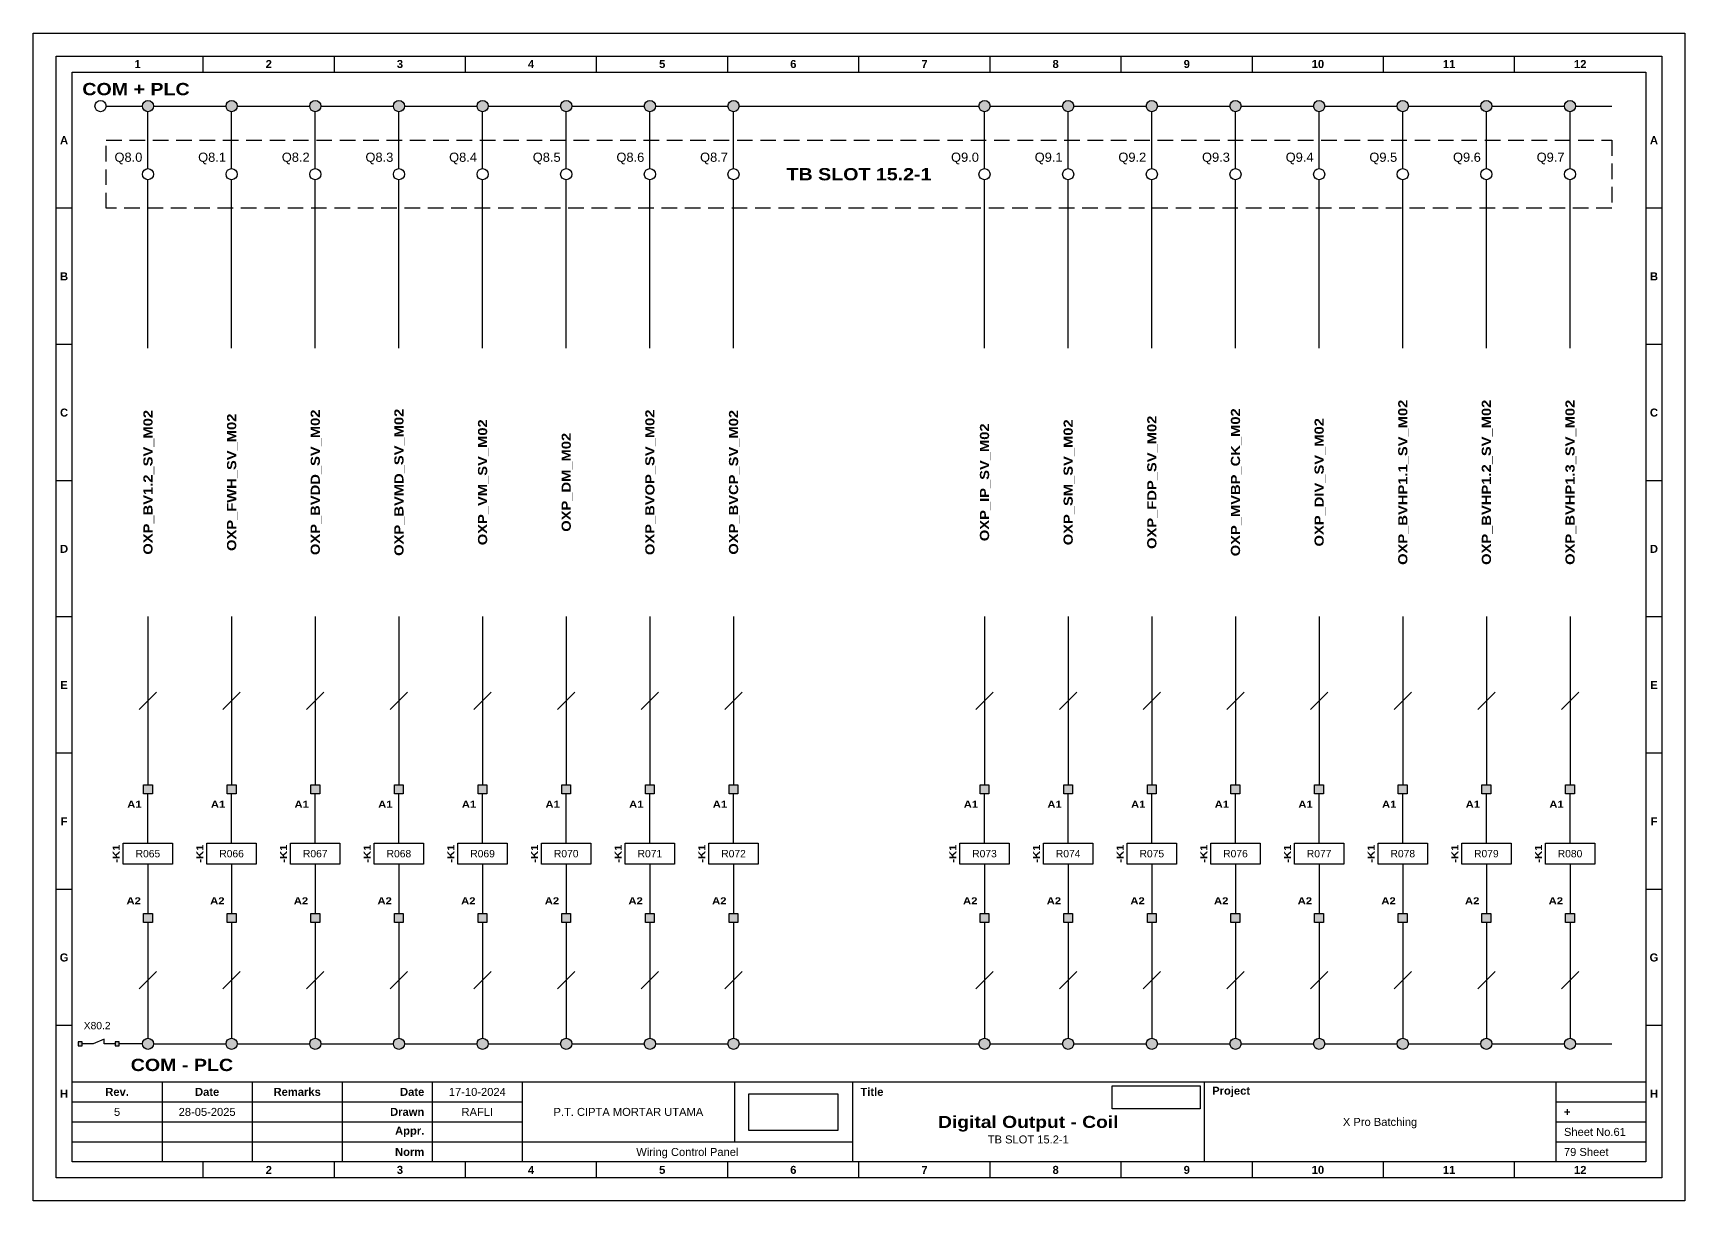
# Model space of a CAD drawing. Header units: millimetres. Extents: x 1018 to 2216, y 1079 to 1731.
# Drawn here: x 1327.2 to 1596.6, y 1310 to 1500.4 of the extents above; entities that cross this region are included whole.
import ezdxf
from ezdxf.enums import TextEntityAlignment as Align

# ---------------------------------------------------------------- set-up
doc = ezdxf.new("R2010")
doc.units = ezdxf.units.MM
doc.linetypes.add('HIDDEN', pattern=[9.525, 6.35, -3.175])
doc.styles.add('Bold', font='ariblk.ttf', dxfattribs={"height": 25.4})
doc.styles.get("Standard").update_dxf_attribs({"font": 'arial.ttf'})
picture_1 = doc.add_image_def('image1.png', size_in_pixel=(2048, 847))
picture_2 = doc.add_image_def('image2.png', size_in_pixel=(2092, 542))

# ---------------------------------------------------------------- blocks, each defined once
blk = doc.blocks.new('KOP MU PROJECT')
at = {"color": 6, "ltscale": 50}
for p, q in [((27.74, 184.05), (27.74, 186.66)), ((49.13, 184.05), (49.13, 186.66)), ((70.51, 184.05), (70.51, 186.66)), ((91.89, 184.05), (91.89, 186.66)), ((113.27, 184.05), (113.27, 186.66)), ((134.66, 184.05), (134.66, 186.66)), ((156.04, 184.05), (156.04, 186.66)), ((177.42, 184.05), (177.42, 186.66)), ((198.8, 184.05), (198.8, 186.66)), ((220.19, 184.05), (220.19, 186.66)), ((241.57, 184.05), (241.57, 186.66)), ((6.36, 161.84), (3.75, 161.84)), ((265.59, 161.84), (262.98, 161.84)), ((6.36, 139.63), (3.75, 139.63)), ((265.59, 139.63), (262.98, 139.63)), ((6.36, 117.42), (3.75, 117.42)), ((265.59, 117.42), (262.98, 117.42)), ((6.36, 95.22), (3.75, 95.22)), ((265.59, 95.22), (262.98, 95.22)), ((6.36, 73.01), (3.75, 73.01)), ((265.59, 73.01), (262.98, 73.01)), ((6.36, 50.8), (3.75, 50.8)), ((265.59, 50.8), (262.98, 50.8)), ((6.36, 28.59), (3.75, 28.59)), ((265.59, 28.59), (262.98, 28.59)), ((27.74, 3.75), (27.74, 6.36)), ((49.13, 3.75), (49.13, 6.36)), ((70.51, 3.75), (70.51, 6.36)), ((91.89, 3.75), (91.89, 6.36)), ((113.27, 3.75), (113.27, 6.36)), ((134.66, 3.75), (134.66, 6.36)), ((156.04, 3.75), (156.04, 6.36)), ((177.42, 3.75), (177.42, 6.36)), ((198.8, 3.75), (198.8, 6.36)), ((220.19, 3.75), (220.19, 6.36)), ((241.57, 3.75), (241.57, 6.36))]:
    blk.add_line(p, q, dxfattribs=at)
at = {"ltscale": 50}
for p, q in [((6.36, 19.41), (262.98, 19.41)), ((21.04, 19.41), (21.04, 6.36)), ((35.72, 19.41), (35.72, 6.36)), ((50.41, 19.41), (50.41, 6.36)), ((65.09, 19.41), (65.09, 6.36)), ((79.77, 19.41), (79.77, 6.36)), ((114.35, 19.41), (114.35, 9.62)), ((133.6, 19.41), (133.6, 6.36)), ((190.95, 19.41), (190.95, 6.36)), ((248.3, 19.41), (248.3, 6.36)), ((6.36, 16.15), (79.77, 16.15)), ((248.3, 16.15), (262.98, 16.15)), ((6.36, 12.89), (79.77, 12.89)), ((248.3, 12.89), (262.98, 12.89)), ((6.36, 9.62), (133.6, 9.62)), ((248.3, 9.62), (262.98, 9.62))]:
    blk.add_line(p, q, dxfattribs=at)
at = {"color": 1, "ltscale": 50}
blk.add_lwpolyline([(269.34, 0), (0, 0), (0, 190.41), (269.34, 190.41)], close=True, dxfattribs=at)
at = {"color": 6, "ltscale": 50}
for points in [[(265.59, 3.75), (3.75, 3.75), (3.75, 186.66), (265.59, 186.66)], [(262.98, 6.36), (6.36, 6.36), (6.36, 184.05), (262.98, 184.05)]]:
    blk.add_lwpolyline(points, close=True, dxfattribs=at)
at = {"ltscale": 50, "char_height": 1.305, "attachment_point": 4}
for s, width, heights, insert in [('\\pxqc;{\\fArial|b1|i0|c0|p34;1}', 21.3825, [2.51], (6.36, 185.36)), ('\\pxqc;{\\fArial|b1|i0|c0|p34;2}', 21.3825, [2.51], (27.74, 185.36)), ('\\pxqc;{\\fArial|b1|i0|c0|p34;3}', 21.3825, [2.51], (49.13, 185.36)), ('\\pxqc;{\\fArial|b1|i0|c0|p34;4}', 21.3825, [2.51], (70.51, 185.36)), ('\\pxqc;{\\fArial|b1|i0|c0|p34;5}', 21.3825, [2.51], (91.89, 185.36)), ('\\pxqc;{\\fArial|b1|i0|c0|p34;6}', 21.3825, [2.51], (113.27, 185.36)), ('\\pxqc;{\\fArial|b1|i0|c0|p34;7}', 21.3825, [2.51], (134.66, 185.36)), ('\\pxqc;{\\fArial|b1|i0|c0|p34;8}', 21.3825, [2.51], (156.04, 185.36)), ('\\pxqc;{\\fArial|b1|i0|c0|p34;9}', 21.3825, [2.51], (177.42, 185.36)), ('\\pxqc;{\\fArial|b1|i0|c0|p34;10}', 21.3825, [2.51], (198.8, 185.36)), ('\\pxqc;{\\fArial|b1|i0|c0|p34;11}', 21.3825, [2.51], (220.19, 185.36)), ('\\pxqc;{\\fArial|b1|i0|c0|p34;12}', 21.3825, [2.51], (241.57, 185.36)), ('\\pxqc;{\\fArial|b1|i0|c0|p34;A}', 2.61, [2.51], (3.75, 172.95)), ('\\pxqc;{\\fArial|b1|i0|c0|p34;A}', 2.61, [2.51], (262.98, 172.95)), ('\\pxqc;{\\fArial|b1|i0|c0|p34;B}', 2.61, [2.51], (3.75, 150.74)), ('\\pxqc;{\\fArial|b1|i0|c0|p34;B}', 2.61, [2.51], (262.98, 150.74)), ('\\pxqc;{\\fArial|b1|i0|c0|p34;C}', 2.61, [2.51], (3.75, 128.53)), ('\\pxqc;{\\fArial|b1|i0|c0|p34;C}', 2.61, [2.51], (262.98, 128.53)), ('\\pxqc;{\\fArial|b1|i0|c0|p34;D}', 2.61, [2.51], (3.75, 106.32)), ('\\pxqc;{\\fArial|b1|i0|c0|p34;D}', 2.61, [2.51], (262.98, 106.32)), ('\\pxqc;{\\fArial|b1|i0|c0|p34;E}', 2.61, [2.51], (3.75, 84.11)), ('\\pxqc;{\\fArial|b1|i0|c0|p34;E}', 2.61, [2.51], (262.98, 84.11)), ('\\pxqc;{\\fArial|b1|i0|c0|p34;F}', 2.61, [2.51], (3.75, 61.9)), ('\\pxqc;{\\fArial|b1|i0|c0|p34;F}', 2.61, [2.51], (262.98, 61.9)), ('\\pxqc;{\\fArial|b1|i0|c0|p34;G}', 2.61, [2.51], (3.75, 39.69)), ('\\pxqc;{\\fArial|b1|i0|c0|p34;G}', 2.61, [2.51], (262.98, 39.69)), ('\\pxqc;{\\fArial|b1|i0|c0|p34;H}', 2.61, [2.51], (3.75, 17.47)), ('\\pxqc;{\\fArial|b1|i0|c0|p34;Rev.}', 14.6811, [2.88], (6.36, 17.78)), ('\\pxqc;{\\fArial|b1|i0|c0|p34;Date}', 14.6811, [2.88], (21.04, 17.78)), ('\\pxqc;{\\fArial|b1|i0|c0|p34;Remarks}', 14.6811, [2.88], (35.72, 17.78)), ('\\pxqr;{\\fArial|b1|i0|c0|p34;Date}', 13.3761, [2.88], (50.41, 17.78)), ('\\pxql;{\\fArial|b1|i0|c0|p34;Title}', 50.2419, [2.88], (134.9, 17.78)), ('\\pxql;{\\fArial|b1|i0|c0|p34;Project}', 50.2419, [2.88], (192.25, 17.78)), ('\\pxqc;{\\fArial|b1|i0|c0|p34;H}', 2.61, [2.51], (262.98, 17.47)), ('\\pxqr;{\\fArial|b1|i0|c0|p34;Drawn}', 13.3761, [2.88], (50.41, 14.52)), ('\\pxql;{\\fArial|b1|i0|c0|p34;+}', 14.6811, [2.88], (249.61, 14.52)), ('\\pxqr;{\\fArial|b1|i0|c0|p34;Appr.}', 13.3761, [2.88], (50.41, 11.26)), ('\\pxqr;{\\fArial|b1|i0|c0|p34;Norm}', 13.3761, [2.88], (50.41, 7.99)), ('\\pxqc;{\\fArial|b1|i0|c0|p34;2}', 21.3825, [2.51], (27.74, 5.06)), ('\\pxqc;{\\fArial|b1|i0|c0|p34;3}', 21.3825, [2.51], (49.13, 5.06)), ('\\pxqc;{\\fArial|b1|i0|c0|p34;4}', 21.3825, [2.51], (70.51, 5.06)), ('\\pxqc;{\\fArial|b1|i0|c0|p34;5}', 21.3825, [2.51], (91.89, 5.06)), ('\\pxqc;{\\fArial|b1|i0|c0|p34;6}', 21.3825, [2.51], (113.27, 5.06)), ('\\pxqc;{\\fArial|b1|i0|c0|p34;7}', 21.3825, [2.51], (134.66, 5.06)), ('\\pxqc;{\\fArial|b1|i0|c0|p34;8}', 21.3825, [2.51], (156.04, 5.06)), ('\\pxqc;{\\fArial|b1|i0|c0|p34;9}', 21.3825, [2.51], (177.42, 5.06)), ('\\pxqc;{\\fArial|b1|i0|c0|p34;10}', 21.3825, [2.51], (198.8, 5.06)), ('\\pxqc;{\\fArial|b1|i0|c0|p34;11}', 21.3825, [2.51], (220.19, 5.06)), ('\\pxqc;{\\fArial|b1|i0|c0|p34;12}', 21.3825, [2.51], (241.57, 5.06))]:
    blk.add_mtext_dynamic_manual_height_columns(s, width=width, gutter_width=0.0326, heights=heights, dxfattribs=dict(at, insert=insert))
at = {"ltscale": 50}
for tag, p in [('DATECREATED', (72.43, 17.78)), ('REV', (13.7, 14.52)), ('REVDATE', (28.38, 14.52)), ('REMARKS', (43.06, 14.52)), ('DRAWN', (72.43, 14.52)), ('COMPANY', (97.06, 14.52)), ('PROJECT', (219.62, 12.89)), ('APPR', (72.43, 11.26)), ('NORM', (72.43, 7.99)), ('DRAWINGCATEGORY', (106.68, 7.99)), ('DESCRIPTION', (162.27, 10.03))]:
    blk.add_attdef(tag, text='', height=1.3, dxfattribs=at).set_placement(p, align=Align.MIDDLE_CENTER)
at = {"ltscale": 50, "style": 'Bold'}
blk.add_attdef('TITLE', text='', height=1.96, dxfattribs=at).set_placement((162.27, 12.89), align=Align.MIDDLE_CENTER)
at = {"ltscale": 50}
for tag, p in [('SHEETNUMBER', (249.61, 11.26)), ('TOTALSHEET', (249.61, 7.99))]:
    blk.add_attdef(tag, text='', height=1.3, dxfattribs=at).set_placement(p, align=Align.MIDDLE_LEFT)
image = blk.add_image(picture_1, insert=(116.72, 11.48), size_in_units=(14.5, 6), dxfattribs=at)
image.dxf.flags = 15
image = blk.add_image(picture_2, insert=(175.94, 15.04), size_in_units=(14.36, 3.72), dxfattribs=at)
image.dxf.flags = 15

msp = doc.modelspace()

# ---------------------------------------------------------------- hatches: boundary and pattern name
at = {"true_color": 0x105689}
h = msp.add_hatch(color=146, dxfattribs=at)
h.dxf.hatch_style = 1
h.paths.add_polyline_path([(1578.73, 1488.49, 1), (1576.92, 1488.49, 1)])
h.paths.add_polyline_path([(1563.28, 1488.49, 1), (1565.09, 1488.49, 1)])
h.paths.add_polyline_path([(1549.64, 1488.49, 1), (1551.45, 1488.49, 1)])
h.paths.add_polyline_path([(1537.81, 1488.49, 1), (1536, 1488.49, 1)])
h.paths.add_polyline_path([(1524.17, 1488.49, 1), (1522.36, 1488.49, 1)])
h.paths.add_polyline_path([(1510.53, 1488.49, 1), (1508.72, 1488.49, 1)])
h.paths.add_polyline_path([(1496.89, 1488.49, 1), (1495.08, 1488.49, 1)])
h.paths.add_polyline_path([(1483.25, 1488.49, 1), (1481.44, 1488.49, 1)])
h.paths.add_polyline_path([(1442.33, 1488.49, 1), (1440.52, 1488.49, 1)])
h.paths.add_polyline_path([(1428.69, 1488.49, 1), (1426.88, 1488.49, 1)])
h.paths.add_polyline_path([(1415.05, 1488.49, 1), (1413.24, 1488.49, 1)])
h.paths.add_polyline_path([(1401.41, 1488.49, 1), (1399.6, 1488.49, 1)])
h.paths.add_polyline_path([(1385.96, 1488.49, 1), (1387.78, 1488.49, 1)])
h.paths.add_polyline_path([(1374.14, 1488.49, 1), (1372.32, 1488.49, 1)])
h.paths.add_polyline_path([(1358.68, 1488.49, 1), (1360.5, 1488.49, 1)])
h.paths.add_polyline_path([(1346.86, 1488.49, 1), (1345.04, 1488.49, 1)])
h = msp.add_hatch(color=256)
h.dxf.hatch_style = 1
h.paths.add_polyline_path([(1346.67, 1376.39), (1346.67, 1377.84), (1345.22, 1377.84), (1345.22, 1376.39)])
h.paths.add_polyline_path([(1345.22, 1355.41), (1346.67, 1355.41), (1346.67, 1356.86), (1345.22, 1356.86)])
h = msp.add_hatch(color=256)
h.dxf.hatch_style = 1
h.paths.add_polyline_path([(1360.31, 1376.39), (1360.31, 1377.84), (1358.86, 1377.84), (1358.86, 1376.39)])
h.paths.add_polyline_path([(1358.86, 1355.41), (1360.31, 1355.41), (1360.31, 1356.86), (1358.86, 1356.86)])
h = msp.add_hatch(color=256)
h.dxf.hatch_style = 1
h.paths.add_polyline_path([(1373.95, 1376.39), (1373.95, 1377.84), (1372.5, 1377.84), (1372.5, 1376.39)])
h.paths.add_polyline_path([(1372.5, 1355.41), (1373.95, 1355.41), (1373.95, 1356.86), (1372.5, 1356.86)])
h = msp.add_hatch(color=256)
h.dxf.hatch_style = 1
h.paths.add_polyline_path([(1387.59, 1376.39), (1387.59, 1377.84), (1386.14, 1377.84), (1386.14, 1376.39)])
h.paths.add_polyline_path([(1386.14, 1355.41), (1387.59, 1355.41), (1387.59, 1356.86), (1386.14, 1356.86)])
h = msp.add_hatch(color=256)
h.dxf.hatch_style = 1
h.paths.add_polyline_path([(1401.23, 1376.39), (1401.23, 1377.84), (1399.78, 1377.84), (1399.78, 1376.39)])
h.paths.add_polyline_path([(1399.78, 1355.41), (1401.23, 1355.41), (1401.23, 1356.86), (1399.78, 1356.86)])
h = msp.add_hatch(color=256)
h.dxf.hatch_style = 1
h.paths.add_polyline_path([(1414.87, 1376.39), (1414.87, 1377.84), (1413.42, 1377.84), (1413.42, 1376.39)])
h.paths.add_polyline_path([(1413.42, 1355.41), (1414.87, 1355.41), (1414.87, 1356.86), (1413.42, 1356.86)])
h = msp.add_hatch(color=256)
h.dxf.hatch_style = 1
h.paths.add_polyline_path([(1428.51, 1376.39), (1428.51, 1377.84), (1427.06, 1377.84), (1427.06, 1376.39)])
h.paths.add_polyline_path([(1427.06, 1355.41), (1428.51, 1355.41), (1428.51, 1356.86), (1427.06, 1356.86)])
h = msp.add_hatch(color=256)
h.dxf.hatch_style = 1
h.paths.add_polyline_path([(1442.15, 1376.39), (1442.15, 1377.84), (1440.7, 1377.84), (1440.7, 1376.39)])
h.paths.add_polyline_path([(1440.7, 1355.41), (1442.15, 1355.41), (1442.15, 1356.86), (1440.7, 1356.86)])
h = msp.add_hatch(color=256)
h.dxf.hatch_style = 1
h.paths.add_polyline_path([(1483.07, 1376.39), (1483.07, 1377.84), (1481.62, 1377.84), (1481.62, 1376.39)])
h.paths.add_polyline_path([(1481.62, 1355.41), (1483.07, 1355.41), (1483.07, 1356.86), (1481.62, 1356.86)])
h = msp.add_hatch(color=256)
h.dxf.hatch_style = 1
h.paths.add_polyline_path([(1496.71, 1376.39), (1496.71, 1377.84), (1495.26, 1377.84), (1495.26, 1376.39)])
h.paths.add_polyline_path([(1495.26, 1355.41), (1496.71, 1355.41), (1496.71, 1356.86), (1495.26, 1356.86)])
h = msp.add_hatch(color=256)
h.dxf.hatch_style = 1
h.paths.add_polyline_path([(1510.35, 1376.39), (1510.35, 1377.84), (1508.9, 1377.84), (1508.9, 1376.39)])
h.paths.add_polyline_path([(1508.9, 1355.41), (1510.35, 1355.41), (1510.35, 1356.86), (1508.9, 1356.86)])
h = msp.add_hatch(color=256)
h.dxf.hatch_style = 1
h.paths.add_polyline_path([(1523.99, 1376.39), (1523.99, 1377.84), (1522.54, 1377.84), (1522.54, 1376.39)])
h.paths.add_polyline_path([(1522.54, 1355.41), (1523.99, 1355.41), (1523.99, 1356.86), (1522.54, 1356.86)])
h = msp.add_hatch(color=256)
h.dxf.hatch_style = 1
h.paths.add_polyline_path([(1537.63, 1376.39), (1537.63, 1377.84), (1536.18, 1377.84), (1536.18, 1376.39)])
h.paths.add_polyline_path([(1536.18, 1355.41), (1537.63, 1355.41), (1537.63, 1356.86), (1536.18, 1356.86)])
h = msp.add_hatch(color=256)
h.dxf.hatch_style = 1
h.paths.add_polyline_path([(1551.27, 1376.39), (1551.27, 1377.84), (1549.82, 1377.84), (1549.82, 1376.39)])
h.paths.add_polyline_path([(1549.82, 1355.41), (1551.27, 1355.41), (1551.27, 1356.86), (1549.82, 1356.86)])
h = msp.add_hatch(color=256)
h.dxf.hatch_style = 1
h.paths.add_polyline_path([(1564.91, 1376.39), (1564.91, 1377.84), (1563.46, 1377.84), (1563.46, 1376.39)])
h.paths.add_polyline_path([(1563.46, 1355.41), (1564.91, 1355.41), (1564.91, 1356.86), (1563.46, 1356.86)])
h = msp.add_hatch(color=256)
h.dxf.hatch_style = 1
h.paths.add_polyline_path([(1578.55, 1376.39), (1578.55, 1377.84), (1577.1, 1377.84), (1577.1, 1376.39)])
h.paths.add_polyline_path([(1577.1, 1355.41), (1578.55, 1355.41), (1578.55, 1356.86), (1577.1, 1356.86)])
h = msp.add_hatch(color=146, dxfattribs=at)
h.dxf.hatch_style = 1
h.paths.add_polyline_path([(1578.73, 1335.61, 1), (1576.92, 1335.61, 1)])
h.paths.add_polyline_path([(1563.28, 1335.61, 1), (1565.09, 1335.61, 1)])
h.paths.add_polyline_path([(1549.64, 1335.61, 1), (1551.45, 1335.61, 1)])
h.paths.add_polyline_path([(1537.81, 1335.61, 1), (1536, 1335.61, 1)])
h.paths.add_polyline_path([(1524.17, 1335.61, 1), (1522.36, 1335.61, 1)])
h.paths.add_polyline_path([(1510.53, 1335.61, 1), (1508.72, 1335.61, 1)])
h.paths.add_polyline_path([(1496.89, 1335.61, 1), (1495.08, 1335.61, 1)])
h.paths.add_polyline_path([(1483.25, 1335.61, 1), (1481.44, 1335.61, 1)])
h.paths.add_polyline_path([(1442.33, 1335.61, 1), (1440.52, 1335.61, 1)])
h.paths.add_polyline_path([(1428.69, 1335.61, 1), (1426.88, 1335.61, 1)])
h.paths.add_polyline_path([(1415.05, 1335.61, 1), (1413.24, 1335.61, 1)])
h.paths.add_polyline_path([(1401.41, 1335.61, 1), (1399.6, 1335.61, 1)])
h.paths.add_polyline_path([(1385.96, 1335.61, 1), (1387.78, 1335.61, 1)])
h.paths.add_polyline_path([(1374.14, 1335.61, 1), (1372.32, 1335.61, 1)])
h.paths.add_polyline_path([(1358.68, 1335.61, 1), (1360.5, 1335.61, 1)])
h.paths.add_polyline_path([(1346.86, 1335.61, 1), (1345.04, 1335.61, 1)])
h = msp.add_hatch(color=256)
h.dxf.hatch_style = 1
h.paths.add_polyline_path([(1341.24, 1335.93), (1340.6, 1335.93), (1340.6, 1335.29), (1341.24, 1335.29)])
h.paths.add_polyline_path([(1334.58, 1335.93), (1334.58, 1335.29), (1335.22, 1335.29), (1335.22, 1335.93)])

# ---------------------------------------------------------------- linework, layer by layer
at = {"color": 146, "true_color": 0x105689}
for p, q in [((1339.13, 1488.49), (1345.04, 1488.49)), ((1345.95, 1478.29), (1345.95, 1487.58)), ((1346.86, 1488.49), (1358.68, 1488.49)), ((1359.59, 1478.29), (1359.59, 1487.58)), ((1360.5, 1488.49), (1372.32, 1488.49)), ((1373.23, 1478.29), (1373.23, 1487.58)), ((1374.14, 1488.49), (1385.96, 1488.49)), ((1386.87, 1478.29), (1386.87, 1487.58)), ((1387.78, 1488.49), (1399.6, 1488.49)), ((1400.51, 1478.29), (1400.51, 1487.58)), ((1401.41, 1488.49), (1413.24, 1488.49)), ((1414.15, 1478.29), (1414.15, 1487.58)), ((1415.05, 1488.49), (1426.88, 1488.49)), ((1427.79, 1478.29), (1427.79, 1487.58)), ((1428.69, 1488.49), (1440.52, 1488.49)), ((1441.43, 1478.29), (1441.43, 1487.58)), ((1442.33, 1488.49), (1481.44, 1488.49)), ((1482.35, 1478.29), (1482.35, 1487.58)), ((1483.25, 1488.49), (1495.08, 1488.49)), ((1495.99, 1478.29), (1495.99, 1487.58)), ((1496.89, 1488.49), (1508.72, 1488.49)), ((1509.63, 1478.29), (1509.63, 1487.58)), ((1510.53, 1488.49), (1522.36, 1488.49)), ((1523.27, 1478.29), (1523.27, 1487.58)), ((1524.17, 1488.49), (1536, 1488.49)), ((1536.91, 1478.29), (1536.91, 1487.58)), ((1537.81, 1488.49), (1549.64, 1488.49)), ((1550.55, 1478.29), (1550.55, 1487.58)), ((1551.45, 1488.49), (1563.28, 1488.49)), ((1564.18, 1478.29), (1564.18, 1487.58)), ((1565.09, 1488.49), (1576.92, 1488.49)), ((1577.82, 1478.29), (1577.82, 1487.58)), ((1578.73, 1488.49), (1584.64, 1488.49)), ((1345.95, 1449.04), (1345.95, 1476.48)), ((1359.59, 1449.04), (1359.59, 1476.48)), ((1373.23, 1449.04), (1373.23, 1476.48)), ((1386.87, 1449.04), (1386.87, 1476.48)), ((1400.51, 1449.04), (1400.51, 1476.48)), ((1414.15, 1449.04), (1414.15, 1476.48)), ((1427.79, 1449.04), (1427.79, 1476.48)), ((1441.43, 1449.04), (1441.43, 1476.48)), ((1482.35, 1449.04), (1482.35, 1476.48)), ((1495.99, 1449.04), (1495.99, 1476.48)), ((1509.63, 1449.04), (1509.63, 1476.48)), ((1523.27, 1449.04), (1523.27, 1476.48)), ((1536.91, 1449.04), (1536.91, 1476.48)), ((1550.55, 1449.04), (1550.55, 1476.48)), ((1564.18, 1449.04), (1564.18, 1476.48)), ((1577.82, 1449.04), (1577.82, 1476.48)), ((1345.95, 1405.27), (1345.95, 1377.84)), ((1359.59, 1405.27), (1359.59, 1377.84)), ((1373.23, 1405.27), (1373.23, 1377.84)), ((1386.87, 1405.27), (1386.87, 1377.84)), ((1400.51, 1405.27), (1400.51, 1377.84)), ((1414.15, 1405.27), (1414.15, 1377.84)), ((1427.79, 1405.27), (1427.79, 1377.84)), ((1441.43, 1405.27), (1441.43, 1377.84)), ((1482.35, 1405.27), (1482.35, 1377.84)), ((1495.99, 1405.27), (1495.99, 1377.84)), ((1509.63, 1405.27), (1509.63, 1377.84)), ((1523.27, 1405.27), (1523.27, 1377.84)), ((1536.91, 1405.27), (1536.91, 1377.84)), ((1550.55, 1405.27), (1550.55, 1377.84)), ((1564.18, 1405.27), (1564.18, 1377.84)), ((1577.82, 1405.27), (1577.82, 1377.84)), ((1344.53, 1390.14), (1347.36, 1392.97)), ((1358.17, 1390.14), (1361, 1392.97)), ((1371.81, 1390.14), (1374.64, 1392.97)), ((1385.45, 1390.14), (1388.28, 1392.97)), ((1399.09, 1390.14), (1401.92, 1392.97)), ((1412.73, 1390.14), (1415.56, 1392.97)), ((1426.37, 1390.14), (1429.2, 1392.97)), ((1440.01, 1390.14), (1442.84, 1392.97)), ((1480.93, 1390.14), (1483.76, 1392.97)), ((1494.57, 1390.14), (1497.4, 1392.97)), ((1508.21, 1390.14), (1511.04, 1392.97)), ((1521.85, 1390.14), (1524.68, 1392.97)), ((1535.49, 1390.14), (1538.32, 1392.97)), ((1549.13, 1390.14), (1551.96, 1392.97)), ((1562.77, 1390.14), (1565.6, 1392.97)), ((1576.41, 1390.14), (1579.24, 1392.97)), ((1345.95, 1355.41), (1345.95, 1336.51)), ((1359.59, 1355.41), (1359.59, 1336.51)), ((1373.23, 1355.41), (1373.23, 1336.51)), ((1386.87, 1355.41), (1386.87, 1336.51)), ((1400.51, 1355.41), (1400.51, 1336.51)), ((1414.15, 1355.41), (1414.15, 1336.51)), ((1427.79, 1355.41), (1427.79, 1336.51)), ((1441.43, 1355.41), (1441.43, 1336.51)), ((1482.35, 1355.41), (1482.35, 1336.51)), ((1495.99, 1355.41), (1495.99, 1336.51)), ((1509.63, 1355.41), (1509.63, 1336.51)), ((1523.27, 1355.41), (1523.27, 1336.51)), ((1536.91, 1355.41), (1536.91, 1336.51)), ((1550.55, 1355.41), (1550.55, 1336.51)), ((1564.18, 1355.41), (1564.18, 1336.51)), ((1577.82, 1355.41), (1577.82, 1336.51)), ((1344.53, 1344.55), (1347.36, 1347.38)), ((1358.17, 1344.55), (1361, 1347.38)), ((1371.81, 1344.55), (1374.64, 1347.38)), ((1385.45, 1344.55), (1388.28, 1347.38)), ((1399.09, 1344.55), (1401.92, 1347.38)), ((1412.73, 1344.55), (1415.56, 1347.38)), ((1426.37, 1344.55), (1429.2, 1347.38)), ((1440.01, 1344.55), (1442.84, 1347.38)), ((1480.93, 1344.55), (1483.76, 1347.38)), ((1494.57, 1344.55), (1497.4, 1347.38)), ((1508.21, 1344.55), (1511.04, 1347.38)), ((1521.85, 1344.55), (1524.68, 1347.38)), ((1535.49, 1344.55), (1538.32, 1347.38)), ((1549.13, 1344.55), (1551.96, 1347.38)), ((1562.77, 1344.55), (1565.6, 1347.38)), ((1576.41, 1344.55), (1579.24, 1347.38)), ((1345.04, 1335.61), (1341.24, 1335.61)), ((1346.86, 1335.61), (1358.68, 1335.61)), ((1360.5, 1335.61), (1372.32, 1335.61)), ((1374.14, 1335.61), (1385.96, 1335.61)), ((1387.78, 1335.61), (1399.6, 1335.61)), ((1401.41, 1335.61), (1413.24, 1335.61)), ((1415.05, 1335.61), (1426.88, 1335.61)), ((1428.69, 1335.61), (1440.52, 1335.61)), ((1442.33, 1335.61), (1481.44, 1335.61)), ((1483.25, 1335.61), (1495.08, 1335.61)), ((1496.89, 1335.61), (1508.72, 1335.61)), ((1510.53, 1335.61), (1522.36, 1335.61)), ((1524.17, 1335.61), (1536, 1335.61)), ((1537.81, 1335.61), (1549.64, 1335.61)), ((1551.45, 1335.61), (1563.28, 1335.61)), ((1565.09, 1335.61), (1576.92, 1335.61)), ((1578.73, 1335.61), (1584.64, 1335.61))]:
    msp.add_line(p, q, dxfattribs=at)
at = {"ltscale": 50}
for p, q in [((1345.95, 1368.35), (1345.95, 1376.39)), ((1359.59, 1368.35), (1359.59, 1376.39)), ((1373.23, 1368.35), (1373.23, 1376.39)), ((1386.87, 1368.35), (1386.87, 1376.39)), ((1400.51, 1368.35), (1400.51, 1376.39)), ((1414.15, 1368.35), (1414.15, 1376.39)), ((1427.79, 1368.35), (1427.79, 1376.39)), ((1441.43, 1368.35), (1441.43, 1376.39)), ((1482.35, 1368.35), (1482.35, 1376.39)), ((1495.99, 1368.35), (1495.99, 1376.39)), ((1509.63, 1368.35), (1509.63, 1376.39)), ((1523.27, 1368.35), (1523.27, 1376.39)), ((1536.91, 1368.35), (1536.91, 1376.39)), ((1550.55, 1368.35), (1550.55, 1376.39)), ((1564.18, 1368.35), (1564.18, 1376.39)), ((1577.82, 1368.35), (1577.82, 1376.39)), ((1345.95, 1364.9), (1345.95, 1356.86)), ((1359.59, 1364.9), (1359.59, 1356.86)), ((1373.23, 1364.9), (1373.23, 1356.86)), ((1386.87, 1364.9), (1386.87, 1356.86)), ((1400.51, 1364.9), (1400.51, 1356.86)), ((1414.15, 1364.9), (1414.15, 1356.86)), ((1427.79, 1364.9), (1427.79, 1356.86)), ((1441.43, 1364.9), (1441.43, 1356.86)), ((1482.35, 1364.9), (1482.35, 1356.86)), ((1495.99, 1364.9), (1495.99, 1356.86)), ((1509.63, 1364.9), (1509.63, 1356.86)), ((1523.27, 1364.9), (1523.27, 1356.86)), ((1536.91, 1364.9), (1536.91, 1356.86)), ((1550.55, 1364.9), (1550.55, 1356.86)), ((1564.18, 1364.9), (1564.18, 1356.86)), ((1577.82, 1364.9), (1577.82, 1356.86)), ((1338.81, 1336.35), (1337.01, 1335.61)), ((1337.01, 1335.61), (1335.22, 1335.61)), ((1340.6, 1335.61), (1338.81, 1335.61))]:
    msp.add_line(p, q, dxfattribs=at)
msp.add_line((1338.81, 1335.61), (1338.81, 1336.35))
at = {"linetype": 'HIDDEN', "ltscale": 0.4}
msp.add_lwpolyline([(1339.13, 1482.94), (1584.64, 1482.94), (1584.64, 1471.83), (1339.13, 1471.83)], close=True, dxfattribs=at)
for points in [[(1345.22, 1377.84), (1346.67, 1377.84), (1346.67, 1376.39), (1345.22, 1376.39)], [(1358.86, 1377.84), (1360.31, 1377.84), (1360.31, 1376.39), (1358.86, 1376.39)], [(1372.5, 1377.84), (1373.95, 1377.84), (1373.95, 1376.39), (1372.5, 1376.39)], [(1386.14, 1377.84), (1387.59, 1377.84), (1387.59, 1376.39), (1386.14, 1376.39)], [(1399.78, 1377.84), (1401.23, 1377.84), (1401.23, 1376.39), (1399.78, 1376.39)], [(1413.42, 1377.84), (1414.87, 1377.84), (1414.87, 1376.39), (1413.42, 1376.39)], [(1427.06, 1377.84), (1428.51, 1377.84), (1428.51, 1376.39), (1427.06, 1376.39)], [(1440.7, 1377.84), (1442.15, 1377.84), (1442.15, 1376.39), (1440.7, 1376.39)], [(1481.62, 1377.84), (1483.07, 1377.84), (1483.07, 1376.39), (1481.62, 1376.39)], [(1495.26, 1377.84), (1496.71, 1377.84), (1496.71, 1376.39), (1495.26, 1376.39)], [(1508.9, 1377.84), (1510.35, 1377.84), (1510.35, 1376.39), (1508.9, 1376.39)], [(1522.54, 1377.84), (1523.99, 1377.84), (1523.99, 1376.39), (1522.54, 1376.39)], [(1536.18, 1377.84), (1537.63, 1377.84), (1537.63, 1376.39), (1536.18, 1376.39)], [(1549.82, 1377.84), (1551.27, 1377.84), (1551.27, 1376.39), (1549.82, 1376.39)], [(1563.46, 1377.84), (1564.91, 1377.84), (1564.91, 1376.39), (1563.46, 1376.39)], [(1577.1, 1377.84), (1578.55, 1377.84), (1578.55, 1376.39), (1577.1, 1376.39)], [(1345.22, 1356.86), (1346.67, 1356.86), (1346.67, 1355.41), (1345.22, 1355.41)], [(1358.86, 1356.86), (1360.31, 1356.86), (1360.31, 1355.41), (1358.86, 1355.41)], [(1372.5, 1356.86), (1373.95, 1356.86), (1373.95, 1355.41), (1372.5, 1355.41)], [(1386.14, 1356.86), (1387.59, 1356.86), (1387.59, 1355.41), (1386.14, 1355.41)], [(1399.78, 1356.86), (1401.23, 1356.86), (1401.23, 1355.41), (1399.78, 1355.41)], [(1413.42, 1356.86), (1414.87, 1356.86), (1414.87, 1355.41), (1413.42, 1355.41)], [(1427.06, 1356.86), (1428.51, 1356.86), (1428.51, 1355.41), (1427.06, 1355.41)], [(1440.7, 1356.86), (1442.15, 1356.86), (1442.15, 1355.41), (1440.7, 1355.41)], [(1481.62, 1356.86), (1483.07, 1356.86), (1483.07, 1355.41), (1481.62, 1355.41)], [(1495.26, 1356.86), (1496.71, 1356.86), (1496.71, 1355.41), (1495.26, 1355.41)], [(1508.9, 1356.86), (1510.35, 1356.86), (1510.35, 1355.41), (1508.9, 1355.41)], [(1522.54, 1356.86), (1523.99, 1356.86), (1523.99, 1355.41), (1522.54, 1355.41)], [(1536.18, 1356.86), (1537.63, 1356.86), (1537.63, 1355.41), (1536.18, 1355.41)], [(1549.82, 1356.86), (1551.27, 1356.86), (1551.27, 1355.41), (1549.82, 1355.41)], [(1563.46, 1356.86), (1564.91, 1356.86), (1564.91, 1355.41), (1563.46, 1355.41)], [(1577.1, 1356.86), (1578.55, 1356.86), (1578.55, 1355.41), (1577.1, 1355.41)]]:
    msp.add_lwpolyline(points, close=True)
at = {"ltscale": 50}
for points in [[(1341.93, 1368.35), (1349.97, 1368.35), (1349.97, 1364.9), (1341.93, 1364.9)], [(1355.57, 1368.35), (1363.61, 1368.35), (1363.61, 1364.9), (1355.57, 1364.9)], [(1369.21, 1368.35), (1377.25, 1368.35), (1377.25, 1364.9), (1369.21, 1364.9)], [(1382.85, 1368.35), (1390.89, 1368.35), (1390.89, 1364.9), (1382.85, 1364.9)], [(1396.49, 1368.35), (1404.53, 1368.35), (1404.53, 1364.9), (1396.49, 1364.9)], [(1410.13, 1368.35), (1418.17, 1368.35), (1418.17, 1364.9), (1410.13, 1364.9)], [(1423.77, 1368.35), (1431.81, 1368.35), (1431.81, 1364.9), (1423.77, 1364.9)], [(1437.41, 1368.35), (1445.45, 1368.35), (1445.45, 1364.9), (1437.41, 1364.9)], [(1478.33, 1368.35), (1486.37, 1368.35), (1486.37, 1364.9), (1478.33, 1364.9)], [(1491.97, 1368.35), (1500.01, 1368.35), (1500.01, 1364.9), (1491.97, 1364.9)], [(1505.61, 1368.35), (1513.65, 1368.35), (1513.65, 1364.9), (1505.61, 1364.9)], [(1519.25, 1368.35), (1527.29, 1368.35), (1527.29, 1364.9), (1519.25, 1364.9)], [(1532.88, 1368.35), (1540.93, 1368.35), (1540.93, 1364.9), (1532.88, 1364.9)], [(1546.52, 1368.35), (1554.57, 1368.35), (1554.57, 1364.9), (1546.52, 1364.9)], [(1560.16, 1368.35), (1568.21, 1368.35), (1568.21, 1364.9), (1560.16, 1364.9)], [(1573.8, 1368.35), (1581.85, 1368.35), (1581.85, 1364.9), (1573.8, 1364.9)]]:
    msp.add_lwpolyline(points, close=True, dxfattribs=at)
at = {"ltscale": 500}
for points in [[(1334.58, 1335.93), (1334.58, 1335.29), (1335.22, 1335.29), (1335.22, 1335.93)], [(1340.6, 1335.93), (1340.6, 1335.29), (1341.24, 1335.29), (1341.24, 1335.93)]]:
    msp.add_lwpolyline(points, close=True, dxfattribs=at)
at = {"color": 146, "ltscale": 500, "true_color": 0x105689}
for centre in [(1338.22, 1488.49), (1345.95, 1488.49), (1359.59, 1488.49), (1373.23, 1488.49), (1386.87, 1488.49), (1400.51, 1488.49), (1414.15, 1488.49), (1427.79, 1488.49), (1441.43, 1488.49), (1482.35, 1488.49), (1495.99, 1488.49), (1509.63, 1488.49), (1523.27, 1488.49), (1536.91, 1488.49), (1550.55, 1488.49), (1564.18, 1488.49), (1577.82, 1488.49), (1345.95, 1477.39), (1359.59, 1477.39), (1373.23, 1477.39), (1386.87, 1477.39), (1400.51, 1477.39), (1414.15, 1477.39), (1427.79, 1477.39), (1441.43, 1477.39), (1482.35, 1477.39), (1495.99, 1477.39), (1509.63, 1477.39), (1523.27, 1477.39), (1536.91, 1477.39), (1550.55, 1477.39), (1564.18, 1477.39), (1577.82, 1477.39), (1345.95, 1335.61), (1359.59, 1335.61), (1373.23, 1335.61), (1386.87, 1335.61), (1400.51, 1335.61), (1414.15, 1335.61), (1427.79, 1335.61), (1441.43, 1335.61), (1482.35, 1335.61), (1495.99, 1335.61), (1509.63, 1335.61), (1523.27, 1335.61), (1536.91, 1335.61), (1550.55, 1335.61), (1564.18, 1335.61), (1577.82, 1335.61)]:
    msp.add_circle(centre, 0.907, dxfattribs=at)

# ---------------------------------------------------------------- block references
msp.add_blockref('KOP MU PROJECT', (1327.22, 1309.99)).add_auto_attribs({'DESCRIPTION': 'TB SLOT 15.2-1', 'TITLE': 'Digital Output - Coil', 'PROJECT': 'X Pro Batching', 'COMPANY': 'P.T. CIPTA MORTAR UTAMA', 'DRAWINGCATEGORY': 'Wiring Control Panel', 'DRAWN': 'RAFLI', 'DATECREATED': '17-10-2024', 'REVDATE': '28-05-2025', 'REV': '5', 'SHEETNUMBER': 'Sheet No.61', 'TOTALSHEET': '79 Sheet'})

# ---------------------------------------------------------------- texts
at = {"ltscale": 500, "style": 'Bold'}
for s, p in [('COM + PLC', (1335.25, 1491.27)), ('COM - PLC', (1343.14, 1332.17))]:
    msp.add_text(s, height=2, dxfattribs=at).set_placement(p, align=Align.MIDDLE_LEFT)
at = {"ltscale": 500}
for s, p in [('Q8.0', (1345.04, 1480.16)), ('Q8.1', (1358.68, 1480.16)), ('Q8.2', (1372.32, 1480.16)), ('Q8.3', (1385.96, 1480.16)), ('Q8.4', (1399.6, 1480.16)), ('Q8.5', (1413.24, 1480.16)), ('Q8.6', (1426.88, 1480.16)), ('Q8.7', (1440.52, 1480.16)), ('Q9.0', (1481.44, 1480.16)), ('Q9.1', (1495.08, 1480.16)), ('Q9.2', (1508.72, 1480.16)), ('Q9.3', (1522.36, 1480.16)), ('Q9.4', (1536, 1480.16)), ('Q9.5', (1549.64, 1480.16)), ('Q9.6', (1563.28, 1480.16)), ('Q9.7', (1576.92, 1480.16))]:
    msp.add_text(s, height=1.5, dxfattribs=at).set_placement(p, align=Align.MIDDLE_RIGHT)
at = {"ltscale": 500, "style": 'Bold'}
msp.add_text('TB SLOT 15.2-1', height=2, dxfattribs=at).set_placement((1461.89, 1477.39), align=Align.MIDDLE_CENTER)
for s, height, p in [('OXP_BV1.2_SV_M02', 1.5, (1345.95, 1427.16)), ('OXP_BVDD_SV_M02', 1.5, (1373.23, 1427.16)), ('OXP_BVMD_SV_M02', 1.5, (1386.87, 1427.16)), ('OXP_BVOP_SV_M02', 1.5, (1427.79, 1427.16)), ('OXP_BVCP_SV_M02', 1.5, (1441.43, 1427.16)), ('OXP_MVBP_CK_M02', 1.5, (1523.27, 1427.16)), ('OXP_BVHP1.1_SV_M02', 1.5, (1550.55, 1427.16)), ('OXP_BVHP1.2_SV_M02', 1.5, (1564.18, 1427.16)), ('OXP_BVHP1.3_SV_M02', 1.5, (1577.82, 1427.16)), ('OXP_FWH_SV_M02', 1.5, (1359.59, 1427.16)), ('OXP_VM_SV_M02', 1.5, (1400.51, 1427.16)), ('OXP_IP_SV_M02', 1.5, (1482.35, 1427.16)), ('OXP_SM_SV_M02', 1.5, (1495.99, 1427.16)), ('OXP_FDP_SV_M02', 1.5, (1509.63, 1427.16)), ('OXP_DIV_SV_M02', 1.5, (1536.91, 1427.16)), ('OXP_DM_M02', 1.5, (1414.15, 1427.16)), ('-K1', 1.149, (1340.78, 1366.62)), ('-K1', 1.149, (1354.42, 1366.62)), ('-K1', 1.149, (1368.06, 1366.62)), ('-K1', 1.149, (1381.7, 1366.62)), ('-K1', 1.149, (1395.34, 1366.62)), ('-K1', 1.149, (1408.98, 1366.62)), ('-K1', 1.149, (1422.62, 1366.62)), ('-K1', 1.149, (1436.26, 1366.62)), ('-K1', 1.149, (1477.18, 1366.62)), ('-K1', 1.149, (1490.82, 1366.62)), ('-K1', 1.149, (1504.46, 1366.62)), ('-K1', 1.149, (1518.1, 1366.62)), ('-K1', 1.149, (1531.74, 1366.62)), ('-K1', 1.149, (1545.38, 1366.62)), ('-K1', 1.149, (1559.02, 1366.62)), ('-K1', 1.149, (1572.66, 1366.62))]:
    msp.add_text(s, height=height, rotation=90, dxfattribs=at).set_placement(p, align=Align.MIDDLE_CENTER)
for p in [(1344.92, 1375.24), (1358.56, 1375.24), (1372.19, 1375.24), (1385.83, 1375.24), (1399.47, 1375.24), (1413.11, 1375.24), (1426.75, 1375.24), (1440.39, 1375.24), (1481.31, 1375.24), (1494.95, 1375.24), (1508.59, 1375.24), (1522.23, 1375.24), (1535.87, 1375.24), (1549.51, 1375.24), (1563.15, 1375.24), (1576.79, 1375.24)]:
    msp.add_text('A1', height=1.149, dxfattribs=at).set_placement(p, align=Align.TOP_RIGHT)
at = {"ltscale": 500}
for s, p in [('R065', (1345.95, 1366.62)), ('R066', (1359.59, 1366.62)), ('R067', (1373.23, 1366.62)), ('R068', (1386.87, 1366.62)), ('R069', (1400.51, 1366.62)), ('R070', (1414.15, 1366.62)), ('R071', (1427.79, 1366.62)), ('R072', (1441.43, 1366.62)), ('R073', (1482.35, 1366.62)), ('R074', (1495.99, 1366.62)), ('R075', (1509.63, 1366.62)), ('R076', (1523.27, 1366.62)), ('R077', (1536.91, 1366.62)), ('R078', (1550.55, 1366.62)), ('R079', (1564.18, 1366.62)), ('R080', (1577.82, 1366.62))]:
    msp.add_text(s, height=1.2, dxfattribs=at).set_placement(p, align=Align.MIDDLE_CENTER)
at = {"ltscale": 500, "style": 'Bold'}
for p in [(1344.8, 1358.01), (1358.44, 1358.01), (1372.08, 1358.01), (1385.72, 1358.01), (1399.36, 1358.01), (1413, 1358.01), (1426.64, 1358.01), (1440.28, 1358.01), (1481.2, 1358.01), (1494.84, 1358.01), (1508.48, 1358.01), (1522.12, 1358.01), (1535.76, 1358.01), (1549.4, 1358.01), (1563.04, 1358.01), (1576.68, 1358.01)]:
    msp.add_text('A2', height=1.149, dxfattribs=at).set_placement(p, align=Align.BOTTOM_RIGHT)
at = {"ltscale": 500}
msp.add_text('X80.2', height=1.2, dxfattribs=at).set_placement((1335.48, 1338.58), align=Align.MIDDLE_LEFT)

doc.saveas('drawing.dxf')
